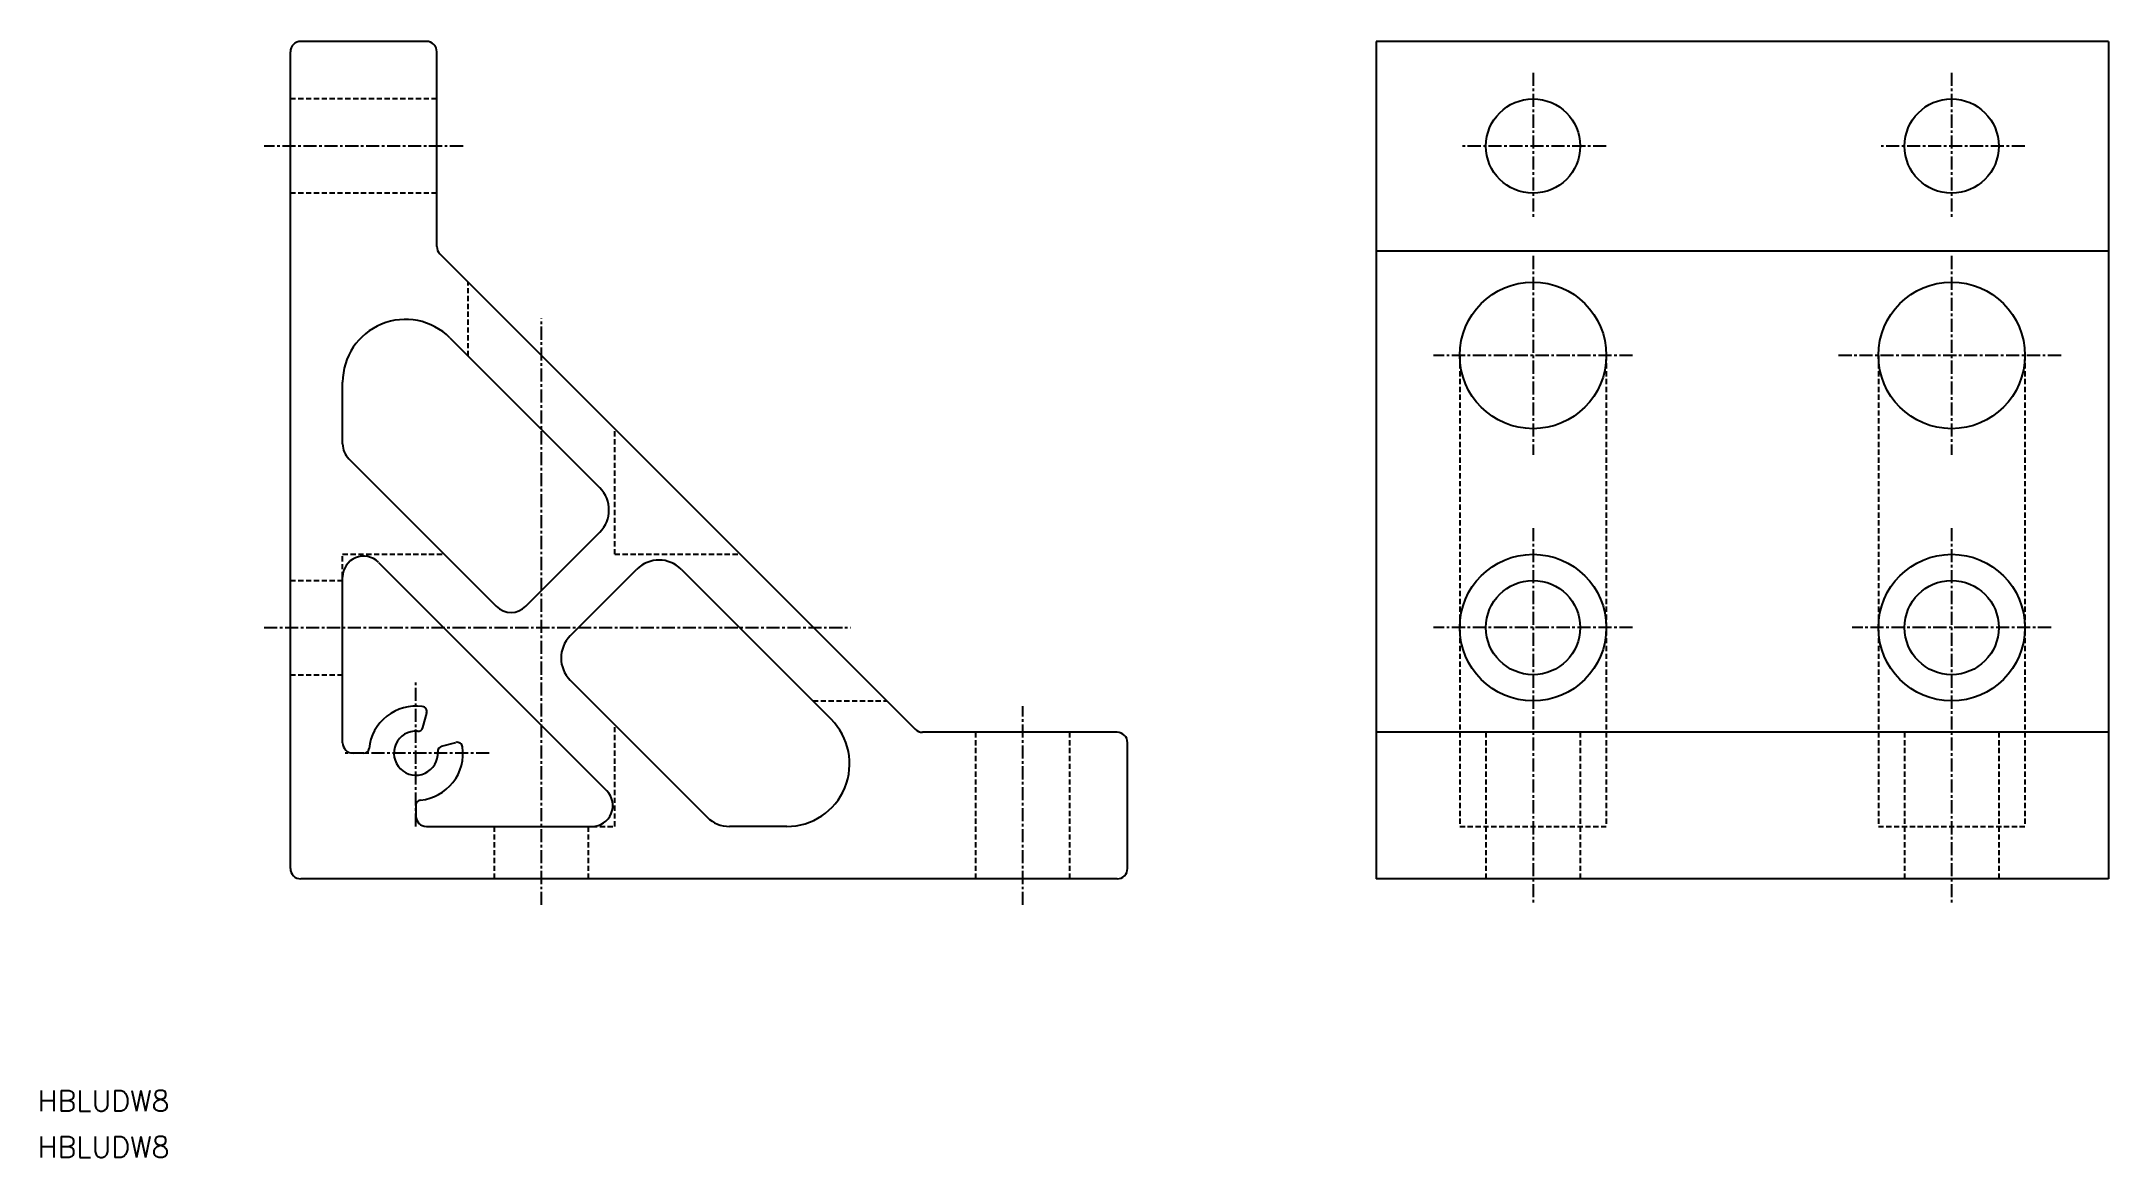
# Model space of a CAD drawing. Extents: x -36 to 162, y -39 to 68.
import ezdxf

# ---------------------------------------------------------------- set-up
doc = ezdxf.new("R2010")
doc.units = 0
doc.linetypes.add('CENTER', pattern=[2, 1.25, -0.25, 0.25, -0.25])
doc.linetypes.add('DASHED', pattern=[0.75, 0.5, -0.25])
doc.layers.get('0').update_dxf_attribs({"linetype": 'CONTINUOUS'})
doc.layers.add('CENTER', color=1, linetype='CENTER')
doc.styles.get("Standard").update_dxf_attribs({"font": 'txt.shx', "bigfont": 'bigfont.shx'})

msp = doc.modelspace()

# ---------------------------------------------------------------- linework, layer by layer
at = {"color": 7, "linetype": 'CONTINUOUS'}
for p, q in [((1, 68), (-11, 68)), ((91.75, 68), (91.75, -12)), ((161.75, 68), (91.75, 68)), ((161.75, 68), (161.75, -12)), ((-12, -11), (-12, 67)), ((2, 48.41), (2, 67)), ((2.29, 47.71), (47.71, 2.29)), ((91.75, 48), (161.75, 48)), ((3.24, 39.69), (17.58, 25.35)), ((-7, 29.54), (-7, 35.44)), ((-6.41, 28.13), (7.68, 14.04)), ((10.5, 14.04), (17.58, 21.11)), ((-3.59, 18.23), (18.23, -3.59)), ((-7, 1), (-7, 16.82)), ((14.75, 11.21), (21.11, 17.58)), ((25.35, 17.58), (39.69, 3.24)), ((-7, 1), (-7, 14.16)), ((14.75, 6.97), (27.84, -6.12)), ((0.66, 2.46), (1.03, 3.83)), ((67, 2), (48.41, 2)), ((161.75, 2), (91.75, 2)), ((-4.97, 0), (-6, 0)), ((2.46, 0.66), (3.83, 1.03)), ((68, -11), (68, 1)), ((0, -4.97), (0, -6)), ((1, -7), (16.82, -7)), ((35.44, -7), (29.96, -7)), ((67, -12), (-11, -12)), ((161.75, -12), (91.75, -12))]:
    msp.add_line(p, q, dxfattribs=at)
at = {"color": 3, "linetype": 'DASHED'}
for p, q in [((2, 62.5), (-12, 62.5)), ((2, 53.5), (-12, 53.5)), ((5, 37.93), (5, 45)), ((99.75, 38), (99.75, -7)), ((113.75, 38), (113.75, -7)), ((139.75, 38), (139.75, -7)), ((153.75, 38), (153.75, -7)), ((19, 19), (19, 31)), ((-7, 19), (2.72, 19)), ((-7, 16.82), (-7, 19)), ((19, 19), (31, 19)), ((-12, 16.5), (-7, 16.5)), ((-12, 7.5), (-7, 7.5)), ((37.93, 5), (45, 5)), ((19, -7), (19, 2.72)), ((53.5, -12), (53.5, 2)), ((62.5, -12), (62.5, 2)), ((102.25, 2), (102.25, -12)), ((111.25, 2), (111.25, -12)), ((142.25, 2), (142.25, -12)), ((151.25, 2), (151.25, -12)), ((7.5, -12), (7.5, -7)), ((16.5, -12), (16.5, -7)), ((16.82, -7), (19, -7)), ((99.75, -7), (113.75, -7)), ((139.75, -7), (153.75, -7))]:
    msp.add_line(p, q, dxfattribs=at)
at = {"color": 7, "linetype": 'CONTINUOUS'}
for centre, radius in [((106.75, 58), 4.5), ((146.75, 58), 4.5), ((106.75, 38), 7), ((146.75, 38), 7), ((106.75, 12), 7), ((146.75, 12), 7), ((106.75, 12), 4.5), ((146.75, 12), 4.5)]:
    msp.add_circle(centre, radius, dxfattribs=at)
for centre, radius, start, end in [((-11, 67), 1, 90, 180), ((1, 67), 1, 0, 90), ((3, 48.41), 1, 180, 225), ((-1, 35.44), 6, 45, 180), ((-5, 29.54), 2, 180, 225), ((15.45, 23.23), 3, 315, 45), ((-5, 16.82), 2, 45, 180), ((23.23, 15.45), 3, 45, 135), ((9.09, 15.45), 2, 225, 315), ((16.87, 9.09), 3, 135, 225), ((0, 0), 4.5, 82.1807, 174.2608), ((0.54, 3.96), 0.5, 345, 82.1808), ((0, 0), 2.1, 86.0879, 3.9134), ((0.18, 2.59), 0.5, 266.0879, 345.0001), ((35.44, -1), 6, 270, 45), ((48.41, 3), 1, 225, 270), ((67, 1), 1, 0, 90), ((-6, 1), 1, 180, 270), ((-4.97, 0.5), 0.5, 270, 354.2609), ((0, 0), 4.5, 275.7391, 7.8195), ((2.59, 0.18), 0.5, 104.9999, 183.9134), ((3.96, 0.54), 0.5, 7.8196, 105), ((16.82, -5), 2, 270, 45), ((0.5, -4.97), 0.5, 95.2284, 180), ((1, -6), 1, 180, 270), ((29.96, -4), 3, 225, 270), ((-11, -11), 1, 180, 270), ((67, -11), 1, 270, 0)]:
    msp.add_arc(centre, radius, start, end, dxfattribs=at)
at = {"layer": 'CENTER', "color": 1, "linetype": 'CENTER'}
for p, q in [((106.75, 65), (106.75, 51)), ((146.75, 65), (146.75, 51)), ((4.5, 58), (-14.5, 58)), ((113.75, 58), (99.75, 58)), ((153.75, 58), (139.75, 58)), ((106.75, 47.5), (106.75, 28.5)), ((146.75, 47.5), (146.75, 28.5)), ((12, -14.5), (12, 41.54)), ((116.25, 38), (97.25, 38)), ((157.2, 38), (135.92, 38)), ((106.75, 21.5), (106.75, -14.5)), ((146.75, 21.5), (146.75, -14.5)), ((-14.5, 12), (41.54, 12)), ((116.25, 12), (97.25, 12)), ((156.25, 12), (137.25, 12)), ((0, -7), (0, 7)), ((58, -14.5), (58, 4.5)), ((7, 0), (-7, 0))]:
    msp.add_line(p, q, dxfattribs=at)

# ---------------------------------------------------------------- texts
at = {"color": 7, "linetype": 'CONTINUOUS'}
for p in [(-36.14, -34.21), (-36.14, -38.63)]:
    msp.add_text('HBLUDW8', height=2, dxfattribs=at).set_placement(p)

doc.saveas('drawing.dxf')
